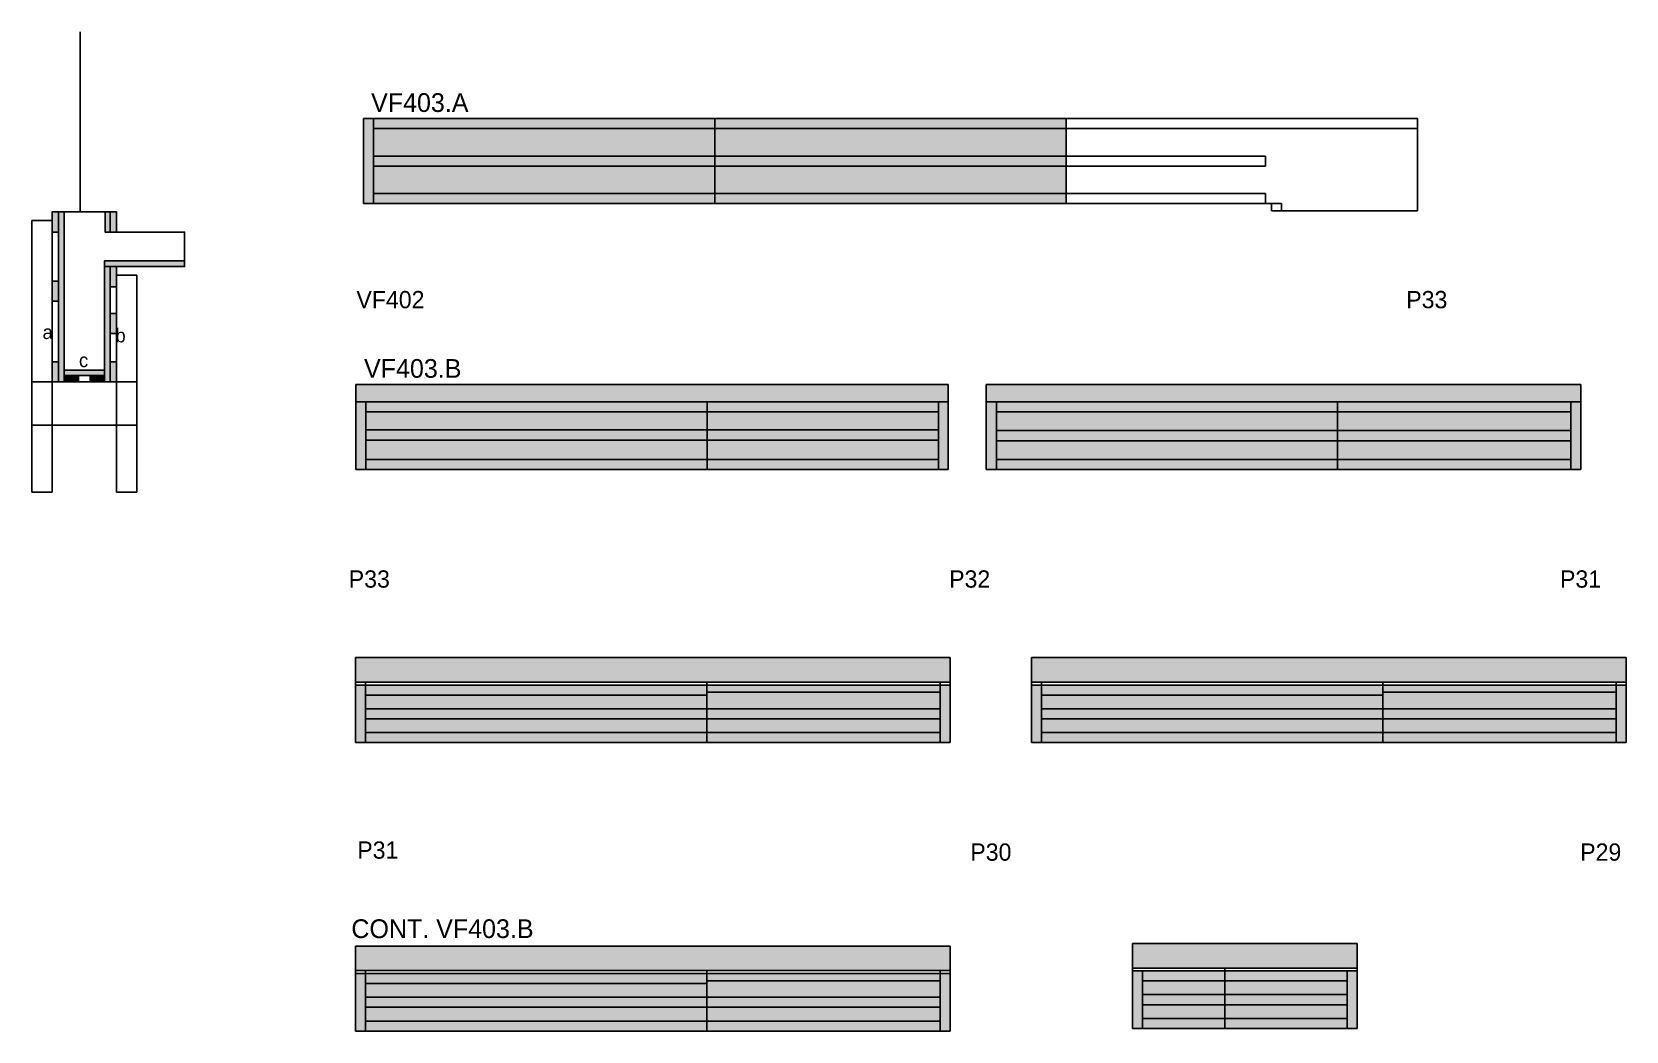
# Model space of a CAD drawing. Header units: metres. Extents: x 8275 to 9382, y 7527 to 8221.
import ezdxf

# ---------------------------------------------------------------- set-up
doc = ezdxf.new("R2010")
doc.units = ezdxf.units.M
for name, color, linetype in [('5', 7, 'Continuous'), ('CONCRETO', 7, 'Continuous'), ('COTA', 7, 'Continuous'), ('detalhes', 7, 'Continuous'), ('Hachura', 7, 'Continuous'), ('Madeira', 7, 'Continuous'), ('Painéis', 7, 'Continuous'), ('REAPROVEITAMENTO', 7, 'Continuous'), ('SARR_2.2x7', 7, 'Continuous'), ('SARR_3.5x7', 7, 'Continuous'), ('Texto Seção', 7, 'Continuous')]:
    doc.layers.add(name, color=color, linetype=linetype)

msp = doc.modelspace()

# ---------------------------------------------------------------- hatches: boundary and pattern name
at = {"layer": 'COTA'}
h = msp.add_hatch(color=7, dxfattribs=at)
h.dxf.hatch_style = 1
h.paths.add_polyline_path([(8911.2, 7975.7), (8499.7, 7975.7), (8499.7, 7975.7), (8499.7, 7963.7), (8499.7, 7963.7), (8911.2, 7963.7), (8911.2, 7963.7), (8911.2, 7975.7)])
h = msp.add_hatch(color=7, dxfattribs=at)
h.dxf.hatch_style = 1
h.paths.add_polyline_path([(9350.6, 7975.7), (8937.6, 7975.7), (8937.6, 7975.7), (8937.6, 7963.7), (8937.6, 7963.7), (9350.6, 7963.7), (9350.6, 7963.7), (9350.6, 7975.7)])
h = msp.add_hatch(color=7, dxfattribs=at)
h.dxf.hatch_style = 1
h.paths.add_polyline_path([(8912.5, 7786.1), (8499.5, 7786.1), (8499.5, 7786.1), (8499.5, 7769.1), (8499.5, 7769.1), (8912.5, 7769.1), (8912.5, 7769.1), (8912.5, 7786.1)])
h = msp.add_hatch(color=7, dxfattribs=at)
h.dxf.hatch_style = 1
h.paths.add_polyline_path([(9382, 7786.1), (8969, 7786.1), (8969, 7786.1), (8969, 7769.1), (8969, 7769.1), (9382, 7769.1), (9382, 7769.1), (9382, 7786.1)])
h = msp.add_hatch(color=7, dxfattribs=at)
h.dxf.hatch_style = 1
h.paths.add_polyline_path([(8912.5, 7585.8), (8499.5, 7585.8), (8499.5, 7585.8), (8499.5, 7568.8), (8499.5, 7568.8), (8912.5, 7568.8), (8912.5, 7568.8), (8912.5, 7585.8)])
h = msp.add_hatch(color=7, dxfattribs=at)
h.dxf.hatch_style = 1
h.paths.add_polyline_path([(9195.2, 7570.6), (9195.2, 7587.6), (9195.2, 7587.6), (9039.2, 7587.6), (9039.2, 7587.6), (9039.2, 7570.6), (9039.2, 7570.6), (9195.2, 7570.6)])
at = {"layer": 'Hachura'}
h = msp.add_hatch(color=7, dxfattribs=at)
h.dxf.hatch_style = 1
h.paths.add_polyline_path([(8293.1, 8081.6), (8288.7, 8081.6), (8288.7, 8081.6), (8288.7, 8095.6), (8288.7, 8095.6), (8293.1, 8095.6), (8293.1, 8095.6), (8293.1, 8081.6)])
h = msp.add_hatch(color=7, dxfattribs=at)
h.dxf.hatch_style = 1
h.paths.add_polyline_path([(8293.1, 8095.6), (8297.1, 8095.6), (8297.1, 8095.6), (8297.1, 7977.6), (8297.1, 7977.6), (8293.1, 7977.6), (8293.1, 7977.6), (8293.1, 8095.6)])
h = msp.add_hatch(color=7, dxfattribs=at)
h.dxf.hatch_style = 1
h.paths.add_polyline_path([(8329.1, 8095.6), (8325.5, 8095.6), (8325.5, 8095.6), (8325.5, 8081.6), (8325.5, 8081.6), (8329.1, 8081.6), (8329.1, 8081.6), (8329.1, 8095.6)])
h = msp.add_hatch(color=7, dxfattribs=at)
h.dxf.hatch_style = 1
h.paths.add_polyline_path([(8333.5, 8081.6), (8329.1, 8081.6), (8329.1, 8081.6), (8329.1, 8095.6), (8329.1, 8095.6), (8333.5, 8095.6), (8333.5, 8095.6), (8333.5, 8081.6)])
h = msp.add_hatch(color=7, dxfattribs=at)
h.dxf.hatch_style = 1
h.paths.add_polyline_path([(8325.1, 8057.6), (8325.1, 8061.6), (8325.1, 8061.6), (8380.7, 8061.6), (8380.7, 8061.6), (8380.7, 8057.6), (8380.7, 8057.6), (8325.1, 8057.6)])
h = msp.add_hatch(color=7, dxfattribs=at)
h.dxf.hatch_style = 1
h.paths.add_polyline_path([(8325.1, 8057.6), (8329.1, 8057.6), (8329.1, 8057.6), (8329.1, 7977.6), (8329.1, 7977.6), (8325.1, 7977.6), (8325.1, 7977.6), (8325.1, 8057.6)])
h = msp.add_hatch(color=7, dxfattribs=at)
h.dxf.hatch_style = 1
h.paths.add_polyline_path([(8333.5, 8043.6), (8329.1, 8043.6), (8329.1, 8043.6), (8329.1, 8057.6), (8329.1, 8057.6), (8333.5, 8057.6), (8333.5, 8057.6), (8333.5, 8043.6)])
h = msp.add_hatch(color=7, dxfattribs=at)
h.dxf.hatch_style = 1
h.paths.add_polyline_path([(8293.1, 8033.6), (8288.7, 8033.6), (8288.7, 8033.6), (8288.7, 8047.6), (8288.7, 8047.6), (8293.1, 8047.6), (8293.1, 8047.6), (8293.1, 8033.6)])
h = msp.add_hatch(color=7, dxfattribs=at)
h.dxf.hatch_style = 1
h.paths.add_polyline_path([(8333.5, 8011.1), (8329.1, 8011.1), (8329.1, 8011.1), (8329.1, 8025.1), (8329.1, 8025.1), (8333.5, 8025.1), (8333.5, 8025.1), (8333.5, 8011.1)])
h = msp.add_hatch(color=7, dxfattribs=at)
h.dxf.hatch_style = 1
h.paths.add_polyline_path([(8293.1, 7977.6), (8288.7, 7977.6), (8288.7, 7977.6), (8288.7, 7991.6), (8288.7, 7991.6), (8293.1, 7991.6), (8293.1, 7991.6), (8293.1, 7977.6)])
h = msp.add_hatch(color=7, dxfattribs=at)
h.dxf.hatch_style = 1
h.paths.add_polyline_path([(8297.1, 7982), (8297.1, 7985.6), (8297.1, 7985.6), (8325.1, 7985.6), (8325.1, 7985.6), (8325.1, 7982), (8325.1, 7982), (8297.1, 7982)])
h = msp.add_hatch(color=7, dxfattribs=at)
h.dxf.hatch_style = 1
h.paths.add_polyline_path([(8333.5, 7977.6), (8329.1, 7977.6), (8329.1, 7977.6), (8329.1, 7991.6), (8329.1, 7991.6), (8333.5, 7991.6), (8333.5, 7991.6), (8333.5, 7977.6)])
h = msp.add_hatch(color=7, dxfattribs=at)
h.dxf.hatch_style = 1
h.paths.add_polyline_path([(8297.1, 7977.6), (8297.1, 7982), (8297.1, 7982), (8307.1, 7982), (8307.1, 7982), (8307.1, 7977.6), (8307.1, 7977.6), (8297.1, 7977.6)])
h = msp.add_hatch(color=7, dxfattribs=at)
h.dxf.hatch_style = 1
h.paths.add_polyline_path([(8325.1, 7977.6), (8325.1, 7982), (8325.1, 7982), (8315.1, 7982), (8315.1, 7982), (8315.1, 7977.6), (8315.1, 7977.6), (8325.1, 7977.6)])
at = {"layer": 'REAPROVEITAMENTO'}
h = msp.add_hatch(color=7, dxfattribs=at)
h.dxf.hatch_style = 1
h.paths.add_polyline_path([(8993.1, 8101.4), (8993.1, 8160.4), (8993.1, 8160.4), (8505.1, 8160.4), (8505.1, 8160.4), (8505.1, 8101.4), (8505.1, 8101.4), (8993.1, 8101.4)])
h = msp.add_hatch(color=7, dxfattribs=at)
h.dxf.hatch_style = 1
h.paths.add_polyline_path([(8911.2, 7916.7), (8911.2, 7963.7), (8911.2, 7963.7), (8499.7, 7963.7), (8499.7, 7963.7), (8499.7, 7916.7), (8499.7, 7916.7), (8911.2, 7916.7)])
h = msp.add_hatch(color=7, dxfattribs=at)
h.dxf.hatch_style = 1
h.paths.add_polyline_path([(9350.6, 7916.7), (9350.6, 7963.7), (9350.6, 7963.7), (8937.6, 7963.7), (8937.6, 7963.7), (8937.6, 7916.7), (8937.6, 7916.7), (9350.6, 7916.7)])
h = msp.add_hatch(color=7, dxfattribs=at)
h.dxf.hatch_style = 1
h.paths.add_polyline_path([(8912.5, 7727.1), (8912.5, 7767.1), (8912.5, 7767.1), (8499.5, 7767.1), (8499.5, 7767.1), (8499.5, 7727.1), (8499.5, 7727.1), (8912.5, 7727.1)])
h = msp.add_hatch(color=7, dxfattribs=at)
h.dxf.hatch_style = 1
h.paths.add_polyline_path([(9382, 7727.1), (9382, 7767.1), (9382, 7767.1), (8969, 7767.1), (8969, 7767.1), (8969, 7727.1), (8969, 7727.1), (9382, 7727.1)])
h = msp.add_hatch(color=7, dxfattribs=at)
h.dxf.hatch_style = 1
h.paths.add_polyline_path([(8912.5, 7526.8), (8912.5, 7566.8), (8912.5, 7566.8), (8499.5, 7566.8), (8499.5, 7566.8), (8499.5, 7526.8), (8499.5, 7526.8), (8912.5, 7526.8)])
h = msp.add_hatch(color=7, dxfattribs=at)
h.dxf.hatch_style = 1
h.paths.add_polyline_path([(9195.2, 7528.6), (9195.2, 7568.6), (9195.2, 7568.6), (9039.2, 7568.6), (9039.2, 7568.6), (9039.2, 7528.6), (9039.2, 7528.6), (9195.2, 7528.6)])

# ---------------------------------------------------------------- linework, layer by layer
at = {"layer": 'CONCRETO', "color": 7, "lineweight": 25}
msp.add_lwpolyline([(8380.7, 8061.6), (8380.7, 8081.6), (8325.5, 8081.6), (8325.5, 8095.6), (8297.1, 8095.6), (8297.1, 7985.6), (8325.1, 7985.6), (8325.1, 8061.6)], close=True, dxfattribs=at)
at = {"layer": 'COTA', "color": 7, "lineweight": 25}
for p, q in [((8499.7, 7963.7), (8499.7, 7975.7)), ((8911.2, 7975.7), (8499.7, 7975.7)), ((8911.2, 7975.7), (8911.2, 7963.7)), ((8937.6, 7963.7), (8937.6, 7975.7)), ((8937.6, 7975.7), (9350.6, 7975.7)), ((9350.6, 7975.7), (9350.6, 7963.7)), ((8499.5, 7769.1), (8499.5, 7786.1)), ((8499.5, 7786.1), (8912.5, 7786.1)), ((8912.5, 7786.1), (8912.5, 7769.1)), ((8969, 7769.1), (8969, 7786.1)), ((8969, 7786.1), (9382, 7786.1)), ((9382, 7786.1), (9382, 7769.1)), ((8499.5, 7568.8), (8499.5, 7585.8)), ((8499.5, 7585.8), (8912.5, 7585.8)), ((8912.5, 7585.8), (8912.5, 7568.8)), ((9039.2, 7570.6), (9039.2, 7587.6)), ((9039.2, 7587.6), (9195.2, 7587.6)), ((9195.2, 7587.6), (9195.2, 7570.6))]:
    msp.add_line(p, q, dxfattribs=at)
at = {"layer": 'Defpoints', "color": 7, "lineweight": 25}
msp.add_line((8308.3, 8095.6), (8308.3, 8220.6), dxfattribs=at)
at = {"layer": 'Madeira', "color": 7, "lineweight": 25}
for points in [[(8293.1, 8081.6), (8288.7, 8081.6), (8288.7, 8095.6), (8293.1, 8095.6)], [(8333.5, 8081.6), (8329.1, 8081.6), (8329.1, 8095.6), (8333.5, 8095.6)], [(8333.5, 8043.6), (8329.1, 8043.6), (8329.1, 8057.6), (8333.5, 8057.6)], [(8293.1, 8033.6), (8288.7, 8033.6), (8288.7, 8047.6), (8293.1, 8047.6)], [(8333.5, 8011.1), (8329.1, 8011.1), (8329.1, 8025.1), (8333.5, 8025.1)], [(8293.1, 7977.6), (8288.7, 7977.6), (8288.7, 7991.6), (8293.1, 7991.6)], [(8333.5, 7977.6), (8329.1, 7977.6), (8329.1, 7991.6), (8333.5, 7991.6)], [(8297.1, 7977.6), (8297.1, 7982), (8307.1, 7982), (8307.1, 7977.6)], [(8325.1, 7977.6), (8325.1, 7982), (8315.1, 7982), (8315.1, 7977.6)]]:
    msp.add_lwpolyline(points, close=True, dxfattribs=at)
at = {"layer": 'Painéis', "color": 7, "lineweight": 25}
for p, q in [((8505.1, 8160.4), (9237.1, 8160.4)), ((8505.1, 8101.4), (8505.1, 8160.4)), ((8749.1, 8101.4), (8749.1, 8160.4)), ((8993.1, 8101.4), (8993.1, 8160.4)), ((8993.1, 8101.4), (8993.1, 8160.4)), ((9237.1, 8096.4), (9237.1, 8160.4)), ((8505.1, 8101.4), (9135.6, 8101.4)), ((9135.6, 8096.4), (9135.6, 8101.4)), ((9237.1, 8096.4), (9135.6, 8096.4)), ((8499.7, 7963.7), (8911.2, 7963.7)), ((8499.7, 7916.7), (8499.7, 7963.7)), ((8743.7, 7916.7), (8743.7, 7963.7)), ((8911.2, 7916.7), (8911.2, 7963.7)), ((8937.6, 7963.7), (9350.6, 7963.7)), ((8937.6, 7916.7), (8937.6, 7963.7)), ((9181.6, 7916.7), (9181.6, 7963.7)), ((9350.6, 7916.7), (9350.6, 7963.7)), ((8499.7, 7916.7), (8911.2, 7916.7)), ((8937.6, 7916.7), (9350.6, 7916.7)), ((8499.5, 7727.1), (8499.5, 7769.1)), ((8499.5, 7769.1), (8912.5, 7769.1)), ((8499.5, 7767.1), (8912.5, 7767.1)), ((8743.5, 7727.1), (8743.5, 7769.1)), ((8912.5, 7727.1), (8912.5, 7769.1)), ((8969, 7727.1), (8969, 7769.1)), ((8969, 7769.1), (9382, 7769.1)), ((8969, 7767.1), (9382, 7767.1)), ((9213, 7727.1), (9213, 7769.1)), ((9382, 7727.1), (9382, 7769.1)), ((8499.5, 7727.1), (8912.5, 7727.1)), ((8969, 7727.1), (9382, 7727.1)), ((8499.5, 7526.8), (8499.5, 7568.8)), ((8499.5, 7568.8), (8912.5, 7568.8)), ((8499.5, 7566.8), (8912.5, 7566.8)), ((8743.5, 7526.8), (8743.5, 7568.8)), ((8912.5, 7526.8), (8912.5, 7568.8)), ((9039.2, 7570.6), (9195.2, 7570.6)), ((9039.2, 7528.6), (9039.2, 7570.6)), ((9039.2, 7568.6), (9195.2, 7568.6)), ((9103.2, 7528.6), (9103.2, 7570.6)), ((9195.2, 7528.6), (9195.2, 7570.6)), ((8499.5, 7526.8), (8912.5, 7526.8)), ((9039.2, 7528.6), (9195.2, 7528.6))]:
    msp.add_line(p, q, dxfattribs=at)
for points in [[(8293.1, 8095.6), (8297.1, 8095.6), (8297.1, 7977.6), (8293.1, 7977.6)], [(8329.1, 8095.6), (8325.5, 8095.6), (8325.5, 8081.6), (8329.1, 8081.6)], [(8325.1, 8057.6), (8325.1, 8061.6), (8380.7, 8061.6), (8380.7, 8057.6)], [(8329.1, 8057.6), (8325.1, 8057.6), (8325.1, 7977.6), (8329.1, 7977.6)], [(8297.1, 7982), (8297.1, 7985.6), (8325.1, 7985.6), (8325.1, 7982)]]:
    msp.add_lwpolyline(points, close=True, dxfattribs=at)
at = {"layer": 'SARR_2.2x7', "color": 7, "lineweight": 25}
for p, q in [((8512, 8101.4), (8512, 8160.4)), ((8512, 8153.4), (8749.1, 8153.4)), ((8749.1, 8153.4), (8993.1, 8153.4)), ((8993.1, 8153.4), (9237.1, 8153.4)), ((8512, 8134.4), (8749.1, 8134.4)), ((8749.1, 8134.4), (8993.1, 8134.4)), ((8993.1, 8134.4), (9131.6, 8134.4)), ((9131.6, 8127.4), (9131.6, 8134.4)), ((8512, 8127.4), (8749.1, 8127.4)), ((8749.1, 8127.4), (8993.1, 8127.4)), ((8993.1, 8127.4), (9131.6, 8127.4)), ((8512, 8108.4), (8749.1, 8108.4)), ((8749.1, 8108.4), (8993.1, 8108.4)), ((8993.1, 8108.4), (9131.6, 8108.4)), ((9131.6, 8101.4), (9131.6, 8108.4)), ((9135.6, 8101.4), (9142.6, 8101.4)), ((9142.6, 8096.4), (9142.6, 8101.4)), ((8506.7, 7916.7), (8506.7, 7963.7)), ((8904.3, 7916.7), (8904.3, 7963.7)), ((8944.6, 7916.7), (8944.6, 7963.7)), ((9343.7, 7916.7), (9343.7, 7963.7)), ((8506.7, 7956.7), (8743.7, 7956.7)), ((8743.7, 7956.7), (8904.3, 7956.7)), ((9181.6, 7956.7), (8944.6, 7956.7)), ((9343.7, 7956.7), (9181.6, 7956.7)), ((8506.7, 7944.2), (8743.7, 7944.2)), ((8743.7, 7944.2), (8904.3, 7944.2)), ((8944.6, 7943.7), (9181.6, 7943.7)), ((9181.6, 7943.7), (9343.7, 7943.7)), ((8506.7, 7937.2), (8743.7, 7937.2)), ((8743.7, 7937.2), (8904.3, 7937.2)), ((8944.6, 7936.7), (9181.6, 7936.7)), ((9181.6, 7936.7), (9343.7, 7936.7)), ((8506.7, 7923.7), (8743.7, 7923.7)), ((8743.7, 7923.7), (8904.3, 7923.7)), ((9181.6, 7923.7), (8944.6, 7923.7)), ((9343.7, 7923.7), (9181.6, 7923.7)), ((8506.4, 7727.1), (8506.4, 7769.1)), ((8905.5, 7727.1), (8905.5, 7769.1)), ((8976, 7727.1), (8976, 7769.1)), ((9375.1, 7727.1), (9375.1, 7769.1)), ((8506.4, 7760.1), (8743.5, 7760.1)), ((8743.5, 7762.1), (8905.5, 7762.1)), ((8976, 7760.1), (9213, 7760.1)), ((9213, 7762.1), (9375.1, 7762.1)), ((8506.4, 7750.6), (8743.5, 7750.6)), ((8506.4, 7743.6), (8743.5, 7743.6)), ((8743.5, 7750.6), (8905.5, 7750.6)), ((8743.5, 7743.6), (8905.5, 7743.6)), ((8976, 7750.6), (9213, 7750.6)), ((8976, 7743.6), (9213, 7743.6)), ((9213, 7750.6), (9375.1, 7750.6)), ((9213, 7743.6), (9375.1, 7743.6)), ((8506.4, 7734.1), (8743.5, 7734.1)), ((8743.5, 7734.1), (8905.5, 7734.1)), ((8976, 7734.1), (9213, 7734.1)), ((9213, 7734.1), (9375.1, 7734.1)), ((8506.4, 7526.8), (8506.4, 7568.8)), ((8905.5, 7526.8), (8905.5, 7568.8)), ((9046.2, 7528.6), (9046.2, 7568.6)), ((9188.3, 7528.6), (9188.3, 7568.6)), ((8506.4, 7559.8), (8743.5, 7559.8)), ((8743.5, 7561.8), (8905.5, 7561.8)), ((9046.2, 7561.6), (9103.2, 7561.6)), ((9046.2, 7552.1), (9103.2, 7552.1)), ((9103.2, 7561.6), (9188.3, 7561.6)), ((9103.2, 7552.1), (9188.3, 7552.1)), ((8506.4, 7550.3), (8743.5, 7550.3)), ((8506.4, 7543.3), (8743.5, 7543.3)), ((8743.5, 7550.3), (8905.5, 7550.3)), ((8743.5, 7543.3), (8905.5, 7543.3)), ((9046.2, 7545.1), (9103.2, 7545.1)), ((9103.2, 7545.1), (9188.3, 7545.1)), ((8506.4, 7533.8), (8743.5, 7533.8)), ((8743.5, 7533.8), (8905.5, 7533.8)), ((9046.2, 7535.6), (9103.2, 7535.6)), ((9103.2, 7535.6), (9188.3, 7535.6))]:
    msp.add_line(p, q, dxfattribs=at)
at = {"layer": 'SARR_3.5x7', "color": 7, "lineweight": 25}
for points in [[(8274.7, 8089.6), (8288.7, 8089.6), (8288.7, 7901.1), (8274.7, 7901.1)], [(8347.5, 8051.6), (8333.5, 8051.6), (8333.5, 7901.1), (8347.5, 7901.1)], [(8274.7, 7977.6), (8347.5, 7977.6), (8347.5, 7947.5), (8274.7, 7947.5)]]:
    msp.add_lwpolyline(points, close=True, dxfattribs=at)

# ---------------------------------------------------------------- texts
at = {"layer": '5', "color": 7, "lineweight": 25}
for s, p in [('VF402', (8500.1, 8028.7)), ('P33', (9229.3, 8028.7)), ('P33', (8494.8, 7834.7)), ('P32', (8911.8, 7834.7)), ('P31', (9336.1, 7834.7)), ('P31', (8500.7, 7646.5)), ('P30', (8926.5, 7645.1)), ('P29', (9350.1, 7645.1))]:
    msp.add_text(s, height=12, dxfattribs=at).set_placement(p)
at = {"layer": 'detalhes', "color": 7, "lineweight": 25}
for s, p in [('a', (8282.1, 8007.3)), ('b', (8332.7, 8005)), ('c', (8307.4, 7987.8))]:
    msp.add_text(s, height=9.6, dxfattribs=at).set_placement(p)
at = {"layer": 'Texto Seção', "color": 7, "lineweight": 25}
for s, p in [('VF403.A', (8510.3, 8165)), ('VF403.B', (8505.4, 7980.4)), ('CONT. VF403.B', (8496.6, 7591.4))]:
    msp.add_text(s, height=13, dxfattribs=at).set_placement(p)

doc.saveas('drawing.dxf')
